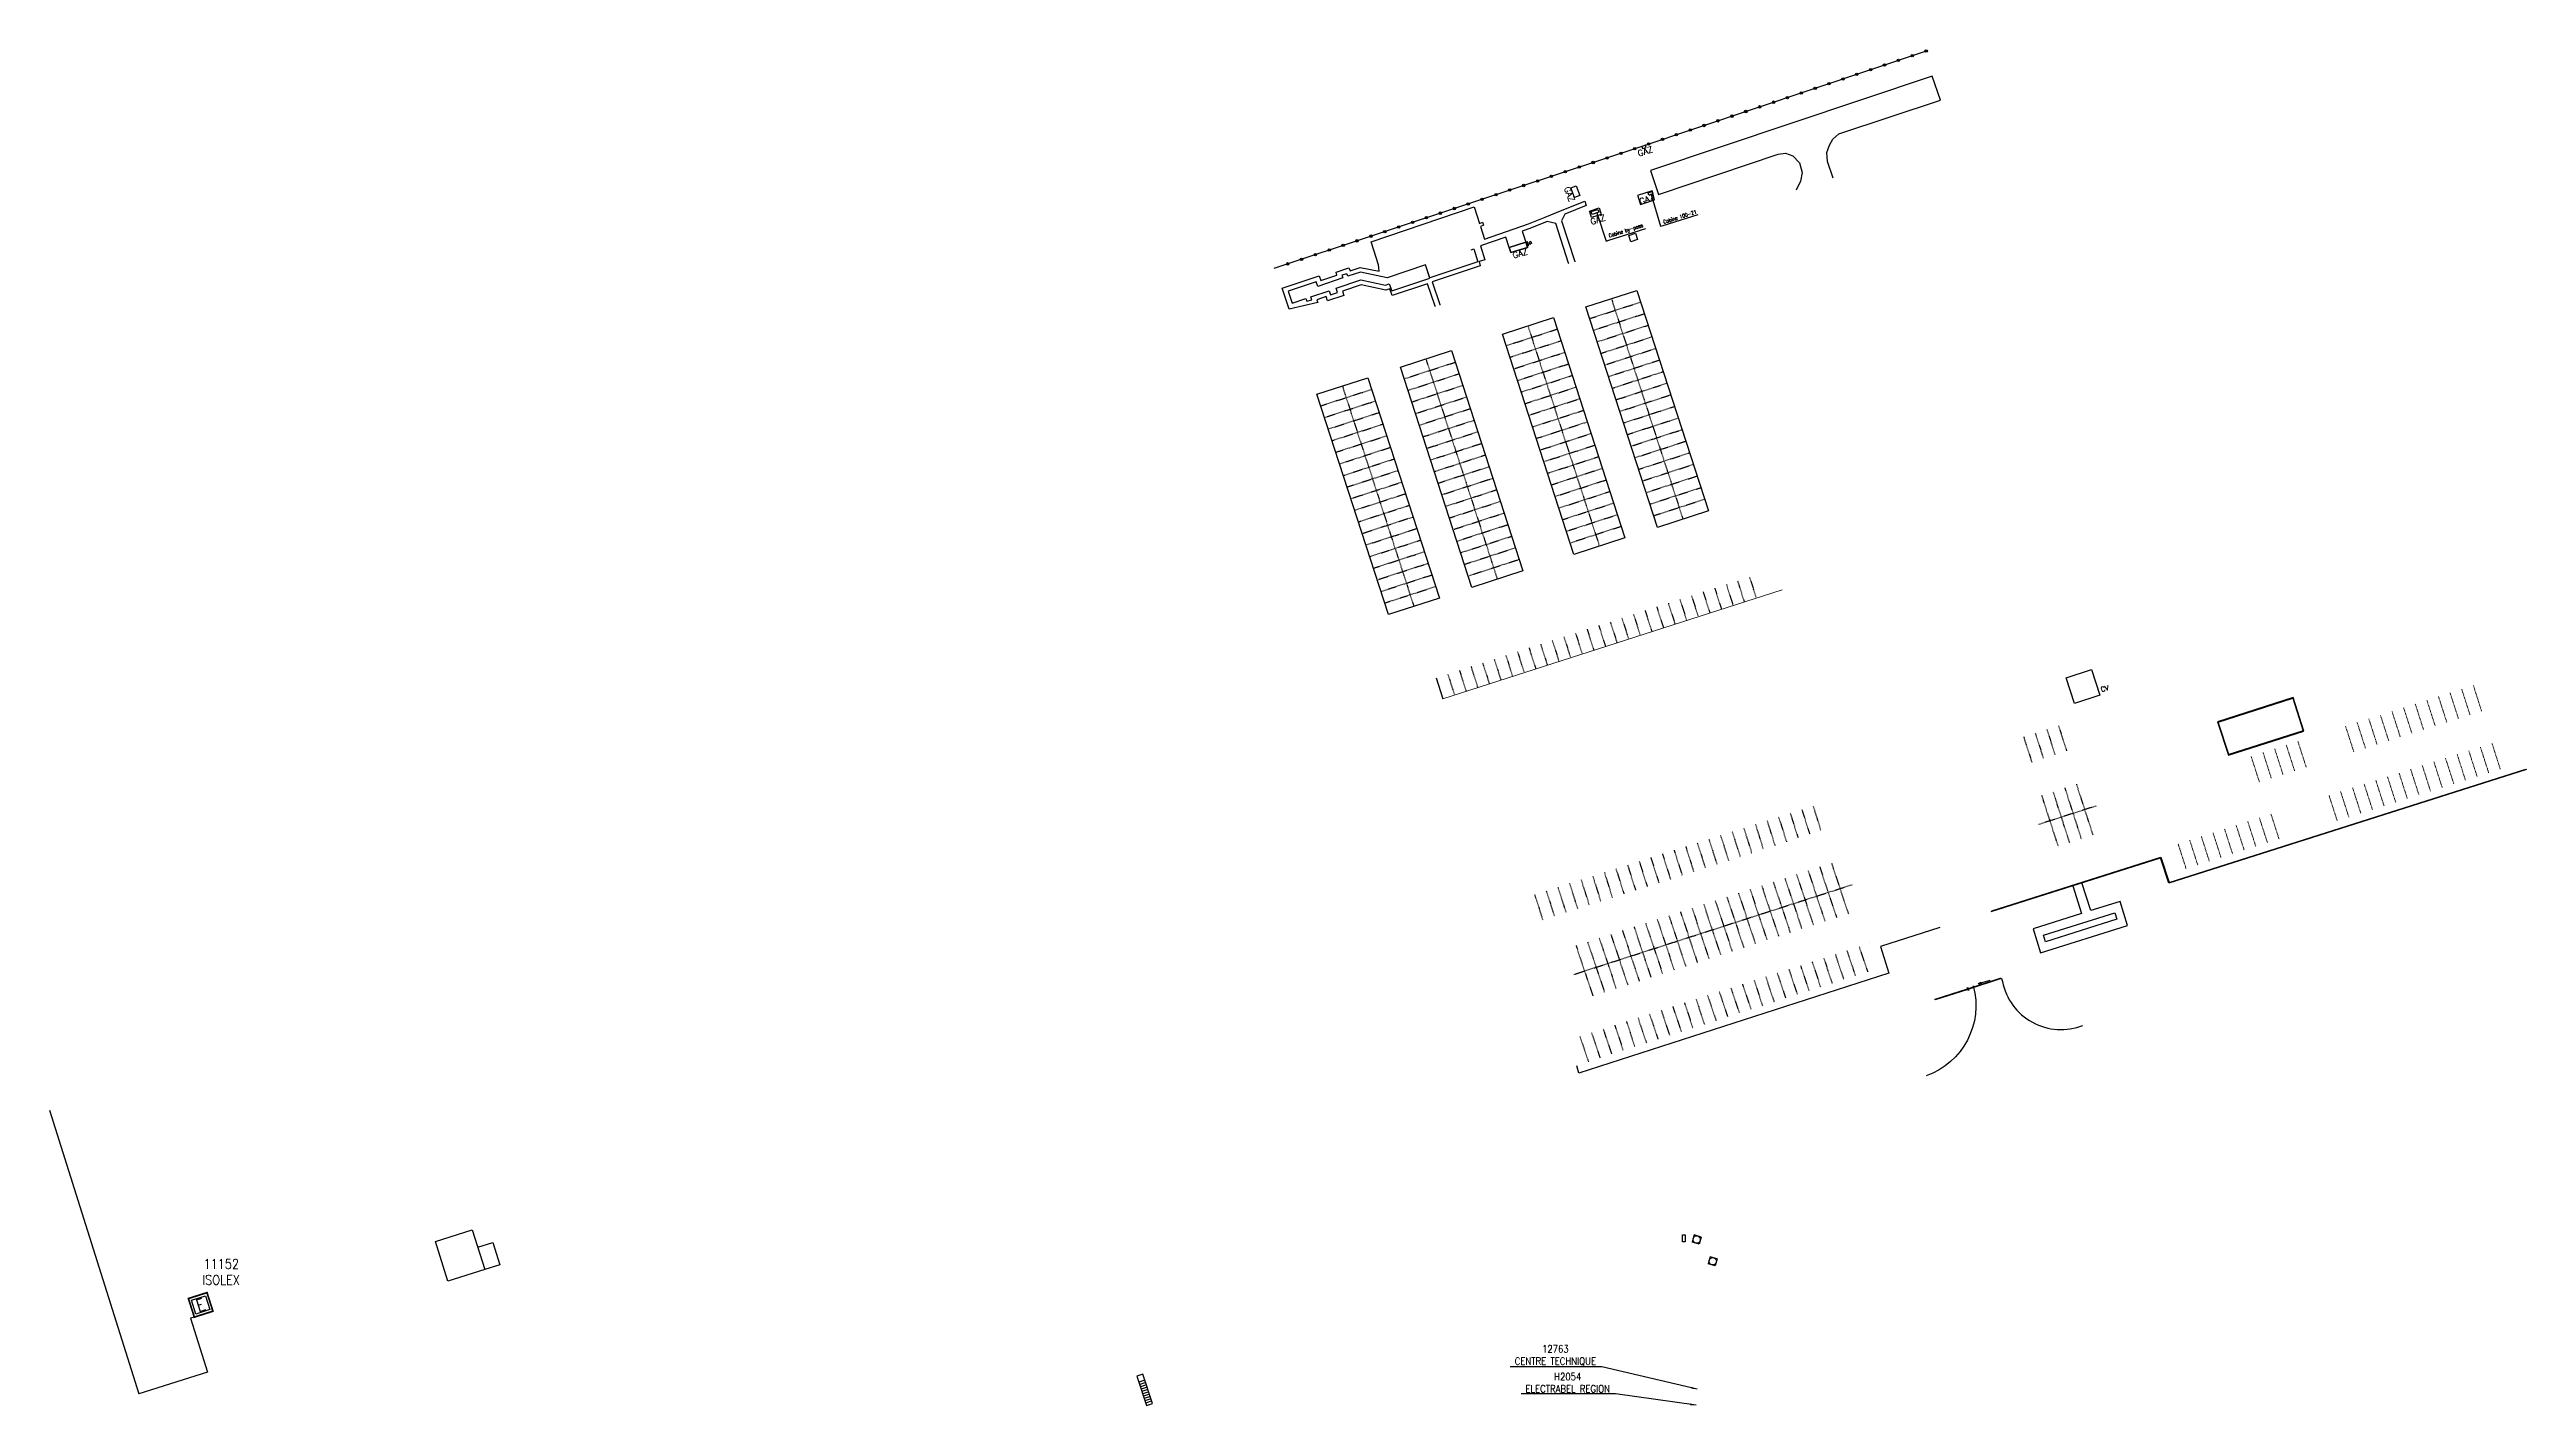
# Model space of a CAD drawing. Header units: millimetres. Extents: x 132073 to 133000, y 131000 to 131995.
# Drawn here: x 132095 to 132603, y 131267 to 131545 of the extents above; entities that cross this region are included whole.
import ezdxf
from ezdxf.enums import TextEntityAlignment as Align

# ---------------------------------------------------------------- set-up
doc = ezdxf.new("R2010")
doc.units = ezdxf.units.MM
doc.linetypes.add('VECTORWORKS_DASH_01', pattern=[0.211654, 0.105807, -0.105846])
doc.linetypes.add('VECTORWORKS_DASH_05', pattern=[0.105807, 0.035269, -0.070538])
doc.layers.get('0').update_dxf_attribs({"linetype": 'CONTINUOUS'})
for name, color, linetype in [('BB01', 7, 'CONTINUOUS'), ('BB03', 7, 'CONTINUOUS'), ('BR01', 7, 'CONTINUOUS'), ('BR06', 7, 'CONTINUOUS'), ('G_210', 7, 'CONTINUOUS'), ('M_200', 7, 'CONTINUOUS'), ('W0008', 7, 'CONTINUOUS'), ('W0322', 7, 'CONTINUOUS'), ('W0420', 7, 'CONTINUOUS'), ('W0431', 7, 'CONTINUOUS'), ('W0432', 7, 'CONTINUOUS'), ('W0433', 7, 'CONTINUOUS'), ('W0984', 7, 'CONTINUOUS')]:
    doc.layers.add(name, color=color, linetype=linetype)
doc.styles.add('M_ROMANS', font='ROMANS.shx', dxfattribs={"width": 0.75})
doc.styles.get("Standard").update_dxf_attribs({"font": 'romans.shx', "width": 0.85})
doc.dimstyles.get("Standard").update_dxf_attribs({"dimtxt": 1.5, "dimasz": 1.2, "dimexe": 0.625, "dimexo": 0.625, "dimgap": 0.25, "dimtad": 1, "dimdec": 1, "dimzin": 0, "dimdsep": 46, "dimtxsty": 'Standard', "dimcen": -0.5, "dimadec": 0, "dimazin": 0, "dimtfac": 1, "dimtdec": 1, "dimtmove": 0, "dimatfit": 3, "dimfxl": 0, "dimtolj": 1, "dimtzin": 0, "dimarcsym": 0})

# ---------------------------------------------------------------- blocks, each defined once
blk = doc.blocks.new('M_200_56')
at = {"color": 0, "linetype": 'Continuous', "const_width": 0.35, "flags": 128}
blk.add_lwpolyline([(2, 2), (2, -2), (-2, -2), (-2, 2)], close=True, dxfattribs=at)
at = {"color": 0, "linetype": 'Continuous'}
blk.add_lwpolyline([(-1.5, 1.5), (1.5, 1.5), (1.5, -1.5), (-1.5, -1.5)], close=True, dxfattribs=at)
at = {"color": 0, "linetype": 'Continuous', "width": 0.85}
blk.add_text('E', height=2.5, dxfattribs=at).set_placement((0, 0), align=Align.MIDDLE_CENTER)
for tag, p in [('NUM', (0, 15.06)), ('NOM', (0, 8.65))]:
    blk.add_attdef(tag, text='', height=4, dxfattribs=at).set_placement(p, align=Align.MIDDLE)
at = {"color": 0, "linetype": 'Continuous', "style": 'M_ROMANS', "width": 0.75, "flags": 3}
for tag, p in [('DEF_LEG', (-0.13, -4.99)), ('DEF_COUP', (-0.13, -7.49)), ('DEF_TYPE', (-0.13, -9.99))]:
    blk.add_attdef(tag, text='', height=1.2, dxfattribs=at).set_placement(p, align=Align.MIDDLE)
blk = doc.blocks.new('T420')
for p, q in [((0.75, 0.75), (-0.75, 0.75)), ((-0.75, 0.75), (-0.75, -0.75)), ((0.75, 0.75), (0.75, -0.75)), ((0.75, -0.75), (-0.75, -0.75))]:
    blk.add_line(p, q)
blk.add_ellipse((0, 0), major_axis=(-0.53, 0.53), ratio=1, start_param=3.926991, end_param=10.210176)
blk = doc.blocks.new('T3220')
at = {"color": 0, "linetype": 'Continuous'}
for radius in [0.25, 0.15]:
    blk.add_circle((0, 0), radius, dxfattribs=at)
blk = doc.blocks.new('T432')
at = {"flags": 128}
for points in [[(0.8, 0.8), (-0.8, 0.8)], [(-0.8, 0.8), (-0.8, 0)], [(0.8, 0.8), (-0.8, 0)], [(-0.8, 0), (0.8, 0)], [(-0.4, 2.1), (0.4, 2.1)], [(-0.4, 2.1), (-0.4, 1.3)], [(-0.4, 1.3), (0.4, 1.3)], [(0, 1.7), (0.4, 1.7)], [(0.4, 1.3), (0.4, 1.7)], [(0.8, 0), (0.8, 0.8)]]:
    blk.add_lwpolyline(points, dxfattribs=at)

msp = doc.modelspace()

# ---------------------------------------------------------------- linework, layer by layer
at = {"color": 252, "flags": 128}
msp.add_lwpolyline([(132397.87, 131505.2), (132397.91, 131505.08)], dxfattribs=at)
at = {"layer": 'BB01', "color": 252, "flags": 128}
for points in [[(132095.21, 131327.15), (132113.5, 131268.96)], [(132183, 131299.06), (132186.1, 131300.03), (132187.54, 131295.44), (132184.44, 131294.47)], [(132124.91, 131284.7), (132124.14, 131284.46), (132127.62, 131273.4), (132113.5, 131268.97)]]:
    msp.add_lwpolyline(points, dxfattribs=at)
msp.add_lwpolyline([(132176.91, 131292.1), (132174.36, 131300.21), (132181.89, 131302.58), (132184.44, 131294.47)], close=True, dxfattribs=at)
at = {"layer": 'BB03', "color": 252, "linetype": 'Continuous', "flags": 128}
msp.add_lwpolyline([(132321.34, 131267.03), (132319.41, 131273.02), (132318.17, 131272.63), (132320.12, 131266.59)], close=True, dxfattribs=at)
for points in [[(132319.81, 131271.79), (132318.58, 131271.36)], [(132319.98, 131271.32), (132318.75, 131270.89)], [(132320.12, 131270.84), (132318.89, 131270.4)], [(132320.28, 131270.37), (132319.06, 131269.93)], [(132320.42, 131269.88), (132319.2, 131269.45)], [(132320.59, 131269.41), (132319.36, 131268.98)], [(132320.73, 131268.93), (132319.5, 131268.5)], [(132320.9, 131268.46), (132319.67, 131268.03)], [(132321.04, 131267.98), (132319.81, 131267.55)], [(132321.2, 131267.51), (132319.98, 131267.08)]]:
    msp.add_lwpolyline(points, dxfattribs=at)
at = {"layer": 'BR01', "color": 252, "linetype": 'Continuous', "lineweight": 5}
msp.add_line((132380.91, 131411.5), (132450.45, 131433.86), dxfattribs=at)
at = {"layer": 'BR01', "color": 252, "linetype": 'VECTORWORKS_DASH_05', "lineweight": 5}
for p, q in [((132593.89, 131408.97), (132592.21, 131414.2)), ((132577.22, 131403.66), (132575.53, 131408.89)), ((132579.6, 131404.42), (132577.91, 131409.65)), ((132581.98, 131405.17), (132580.3, 131410.41)), ((132584.37, 131405.93), (132582.68, 131411.17)), ((132586.75, 131406.69), (132585.06, 131411.93)), ((132589.13, 131407.45), (132587.44, 131412.68)), ((132591.51, 131408.21), (132589.82, 131413.44)), ((132567.69, 131400.62), (132566, 131405.86)), ((132570.07, 131401.38), (132568.38, 131406.62)), ((132572.45, 131402.14), (132570.77, 131407.37)), ((132574.84, 131402.9), (132573.15, 131408.13)), ((132548.32, 131394.46), (132546.64, 131399.68)), ((132550.77, 131395.22), (132549.09, 131400.46)), ((132553.16, 131395.98), (132551.47, 131401.22)), ((132555.54, 131396.74), (132553.85, 131401.98)), ((132557.92, 131397.5), (132556.23, 131402.74)), ((132586.5, 131399.3), (132588.19, 131394.06)), ((132588.89, 131400.06), (132590.57, 131394.82)), ((132591.27, 131400.81), (132592.96, 131395.58)), ((132593.66, 131401.55), (132595.34, 131396.33)), ((132596.04, 131402.31), (132597.72, 131397.09)), ((132569.82, 131394), (132571.51, 131388.77)), ((132572.21, 131394.76), (132573.89, 131389.53)), ((132574.59, 131395.52), (132576.28, 131390.28)), ((132576.97, 131396.27), (132578.66, 131391.04)), ((132579.35, 131397.03), (132581.04, 131391.8)), ((132581.74, 131397.79), (132583.42, 131392.55)), ((132584.12, 131398.54), (132585.81, 131393.31)), ((132562.61, 131391.68), (132564.29, 131386.48)), ((132564.99, 131392.45), (132566.67, 131387.23)), ((132567.44, 131393.25), (132569.13, 131388.01)), ((132538.82, 131384.01), (132540.46, 131378.92)), ((132541.19, 131384.78), (132542.84, 131379.67)), ((132543.57, 131385.54), (132545.22, 131380.43)), ((132545.95, 131386.31), (132547.61, 131381.18)), ((132548.33, 131387.08), (132549.99, 131381.94)), ((132550.71, 131387.85), (132552.37, 131382.7)), ((132531.68, 131381.71), (132533.31, 131376.65)), ((132534.06, 131382.48), (132535.69, 131377.4)), ((132536.44, 131383.24), (132538.07, 131378.16))]:
    msp.add_line(p, q, dxfattribs=at)
at = {"layer": 'BR01', "color": 252, "elevation": -122.41, "flags": 128}
for points in [[(132410.23, 131491.82), (132420.7, 131495.22), (132435.36, 131450.04), (132424.89, 131446.64), (132410.23, 131491.82)], [(132393.11, 131486.27), (132403.57, 131489.66), (132418.24, 131444.48), (132407.77, 131441.09), (132393.11, 131486.27)], [(132372.19, 131479.48), (132382.65, 131482.87), (132397.31, 131437.69), (132386.85, 131434.3), (132372.19, 131479.48)], [(132355.06, 131473.92), (132365.53, 131477.31), (132380.19, 131432.13), (132369.73, 131428.74), (132355.06, 131473.92)]]:
    msp.add_lwpolyline(points, dxfattribs=at)
at = {"layer": 'BR01', "color": 252, "linetype": 'VECTORWORKS_DASH_01', "flags": 128}
for points, elevation in [([(132411, 131489.44), (132421.47, 131492.84)], -122.41), ([(132411.78, 131487.07), (132422.24, 131490.46)], -122.41), ([(132415.46, 131493.52), (132430.13, 131448.34)], -122.41), ([(132393.88, 131483.89), (132404.35, 131487.28)], -122.41), ([(132394.65, 131481.51), (132405.12, 131484.91)], -122.41), ([(132398.34, 131487.96), (132413.01, 131442.78)], -122.41), ([(132412.55, 131484.69), (132423.01, 131488.08)], -122.41), ([(132413.32, 131482.31), (132423.78, 131485.71)], -122.41), ([(132372.96, 131477.1), (132383.42, 131480.49)], -122.41), ([(132377.42, 131481.17), (132392.08, 131435.99)], -122.41), ([(132395.43, 131479.13), (132405.89, 131482.53)], -122.41), ([(132396.2, 131476.75), (132406.66, 131480.15)], -122.41), ([(132414.09, 131479.93), (132424.55, 131483.33)], -122.41), ([(132414.86, 131477.56), (132425.33, 131480.95)], -122.41), ([(132355.84, 131471.54), (132366.3, 131474.94)], -122.41), ([(132360.3, 131475.62), (132374.96, 131430.44)], -122.41), ([(132373.73, 131474.72), (132384.19, 131478.12)], -122.41), ([(132374.5, 131472.34), (132384.96, 131475.74)], -122.41), ([(132396.97, 131474.38), (132407.43, 131477.77)], -122.41), ([(132397.74, 131472), (132408.2, 131475.39)], -122.41), ([(132415.63, 131475.18), (132426.1, 131478.57)], -122.41), ([(132416.41, 131472.8), (132426.87, 131476.2)], -122.41), ([(132356.61, 131469.16), (132367.07, 131472.56)], -122.41), ([(132357.38, 131466.79), (132367.84, 131470.18)], -122.41), ([(132375.27, 131469.96), (132385.74, 131473.36)], -122.41), ([(132376.04, 131467.59), (132386.51, 131470.98)], -122.41), ([(132398.51, 131469.62), (132408.98, 131473.02)], -122.41), ([(132399.29, 131467.24), (132409.75, 131470.64)], -122.41), ([(132417.18, 131470.42), (132427.64, 131473.82)], -122.41), ([(132417.95, 131468.04), (132428.41, 131471.44)], -122.41), ([(132358.15, 131464.41), (132368.61, 131467.8)], -122.41), ([(132358.92, 131462.03), (132369.39, 131465.42)], -122.41), ([(132376.82, 131465.21), (132387.28, 131468.6)], -122.41), ([(132377.59, 131462.83), (132388.05, 131466.23)], -122.41), ([(132400.06, 131464.87), (132410.52, 131468.26)], -122.41), ([(132400.83, 131462.49), (132411.29, 131465.88)], -122.41), ([(132418.72, 131465.67), (132429.18, 131469.06)], -122.41), ([(132419.49, 131463.29), (132429.96, 131466.68)], -122.41), ([(132359.7, 131459.65), (132370.16, 131463.05)], -122.41), ([(132360.47, 131457.27), (132370.93, 131460.67)], -122.41), ([(132378.36, 131460.45), (132388.82, 131463.85)], -122.41), ([(132379.13, 131458.07), (132389.59, 131461.47)], -122.41), ([(132401.6, 131460.11), (132412.06, 131463.5)], -122.41), ([(132402.37, 131457.73), (132412.83, 131461.13)], -122.41), ([(132420.26, 131460.91), (132430.73, 131464.31)], -122.41), ([(132421.04, 131458.53), (132431.5, 131461.93)], -122.41), ([(132421.81, 131456.15), (132432.27, 131459.55)], -122.41), ([(132361.24, 131454.9), (132371.7, 131458.29)], -122.41), ([(132362.01, 131452.52), (132372.47, 131455.91)], -122.41), ([(132379.9, 131455.7), (132390.37, 131459.09)], -122.41), ([(132380.67, 131453.32), (132391.14, 131456.71)], -122.41), ([(132403.14, 131455.35), (132413.61, 131458.75)], -122.41), ([(132403.92, 131452.98), (132414.38, 131456.37)], -122.41), ([(132422.58, 131453.78), (132433.04, 131457.17)], -122.41), ([(132423.35, 131451.4), (132433.81, 131454.79)], -122.41), ([(132362.78, 131450.14), (132373.24, 131453.54)], -122.41), ([(132363.55, 131447.76), (132374.02, 131451.16)], -122.41), ([(132381.45, 131450.94), (132391.91, 131454.34)], -122.41), ([(132382.22, 131448.56), (132392.68, 131451.96)], -122.41), ([(132382.99, 131446.18), (132393.45, 131449.58)], -122.41), ([(132404.69, 131450.6), (132415.15, 131453.99)], -122.41), ([(132405.46, 131448.22), (132415.92, 131451.62)], -122.41), ([(132424.12, 131449.02), (132434.59, 131452.42)], -122.41), ([(132364.33, 131445.38), (132374.79, 131448.78)], -122.41), ([(132365.1, 131443.01), (132375.56, 131446.4)], -122.41), ([(132383.76, 131443.81), (132394.22, 131447.2)], -122.41), ([(132384.53, 131441.43), (132395, 131444.82)], -122.41), ([(132406.23, 131445.84), (132416.69, 131449.24)], -122.41), ([(132407, 131443.46), (132417.46, 131446.86)], -122.41), ([(132365.87, 131440.63), (132376.33, 131444.02)], -122.41), ([(132366.64, 131438.25), (132377.1, 131441.65)], -122.41), ([(132367.41, 131435.87), (132377.87, 131439.27)], -122.41), ([(132385.3, 131439.05), (132395.77, 131442.45)], -122.41), ([(132386.08, 131436.67), (132396.54, 131440.07)], -122.41), ([(132368.18, 131433.49), (132378.65, 131436.89)], -122.41), ([(132368.96, 131431.12), (132379.42, 131434.51)], -122.41), ([(132436.66, 131434.15), (132438.03, 131429.86)], 0.5), ([(132439.04, 131434.92), (132440.41, 131430.63)], 0.5), ([(132441.34, 131435.65), (132442.7, 131431.36)], 0.51), ([(132422.38, 131429.56), (132423.75, 131425.27)], 0.5), ([(132424.76, 131430.33), (132426.13, 131426.04)], 0.5), ([(132427.14, 131431.09), (132428.51, 131426.8)], 0.5), ([(132429.52, 131431.86), (132430.89, 131427.57)], 0.5), ([(132431.9, 131432.62), (132433.27, 131428.33)], 0.5), ([(132434.28, 131433.39), (132435.65, 131429.1)], 0.5), ([(132405.72, 131424.2), (132407.09, 131419.92)], 0.5), ([(132408.1, 131424.97), (132409.47, 131420.68)], 0.5), ([(132410.48, 131425.73), (132411.85, 131421.45)], 0.5), ([(132417.62, 131428.03), (132418.99, 131423.74)], 0.5), ([(132420, 131428.79), (132421.37, 131424.51)], 0.5), ([(132391.44, 131419.61), (132392.81, 131415.32)], 0.5), ([(132393.82, 131420.38), (132395.19, 131416.09)], 0.5), ([(132396.2, 131421.14), (132397.57, 131416.85)], 0.5), ([(132398.58, 131421.91), (132399.95, 131417.62)], 0.5), ([(132400.96, 131422.67), (132402.33, 131418.39)], 0.5), ([(132403.34, 131423.44), (132404.71, 131419.15)], 0.5), ([(132386.68, 131418.08), (132388.05, 131413.79)], 0.5), ([(132389.06, 131418.85), (132390.43, 131414.56)], 0.5), ([(132500, 131403.66), (132501.67, 131398.48)], 0.09), ([(132502.38, 131404.43), (132504.05, 131399.25)], 0.09), ([(132504.75, 131405.2), (132506.43, 131400)], 0.09), ([(132507.13, 131405.96), (132508.8, 131400.8)], 0.09), ([(132456.82, 131389.49), (132458.42, 131384.45)], 0.01), ([(132428.33, 131380.44), (132429.97, 131375.29)], -0.5), ([(132430.7, 131381.19), (132432.33, 131376.05)], -0.5), ([(132448.66, 131373.93), (132452.14, 131363.51)], 0.5), ([(132451.04, 131374.7), (132454.52, 131364.28)], 0.5), ([(132453.42, 131375.46), (132456.9, 131365.05)], 0.5), ([(132455.8, 131376.23), (132459.27, 131365.82)], 0.5), ([(132458.18, 131377), (132461.65, 131366.58)], 0.5), ([(132432.01, 131368.56), (132435.48, 131358.14)], 0.5), ([(132434.39, 131369.32), (132437.86, 131358.91)], 0.5), ([(132436.76, 131370.09), (132440.24, 131359.68)], 0.5), ([(132439.14, 131370.86), (132442.62, 131360.45)], 0.5), ([(132441.52, 131371.63), (132445, 131361.21)], 0.5), ([(132443.9, 131372.39), (132447.38, 131361.98)], 0.5), ([(132446.28, 131373.16), (132449.76, 131362.75)], 0.5), ([(132415.35, 131363.19), (132418.83, 131352.77)], 0.5), ([(132417.73, 131363.95), (132421.2, 131353.54)], 0.5), ([(132420.11, 131364.72), (132423.58, 131354.31)], 0.5), ([(132422.49, 131365.49), (132425.96, 131355.07)], 0.5), ([(132424.87, 131366.26), (132428.34, 131355.84)], 0.5), ([(132427.25, 131367.02), (132430.72, 131356.61)], 0.5), ([(132429.63, 131367.79), (132433.1, 131357.38)], 0.5), ([(132408.21, 131360.89), (132411.69, 131350.47)], 0.5), ([(132410.59, 131361.65), (132414.07, 131351.24)], 0.5), ([(132412.97, 131362.42), (132416.45, 131352.01)], 0.5), ([(132466.27, 131360.64), (132468, 131355.45)], -0.5)]:
    msp.add_lwpolyline(points, dxfattribs=dict(at, elevation=elevation))
for points in [[(132443.77, 131436.44), (132445.18, 131432.16)], [(132412.88, 131426.5), (132414.24, 131422.22)], [(132415.24, 131427.26), (132416.61, 131422.98)], [(132381.92, 131416.55), (132383.29, 131412.26)], [(132384.3, 131417.32), (132385.67, 131413.03)], [(132510.81, 131393.98), (132514.18, 131383.54)], [(132454.52, 131388.76), (132456.13, 131383.71)], [(132514.88, 131389.52), (132502.97, 131385.68)], [(132503.67, 131391.7), (132507.05, 131381.21)], [(132509.43, 131381.98), (132506.05, 131392.46)], [(132508.43, 131393.22), (132511.81, 131382.75)], [(132437.84, 131383.46), (132439.47, 131378.35)], [(132440.23, 131384.22), (132441.85, 131379.11)], [(132442.61, 131384.97), (132444.23, 131379.88)], [(132444.99, 131385.73), (132446.61, 131380.65)], [(132447.38, 131386.49), (132448.99, 131381.41)], [(132449.76, 131387.24), (132451.37, 131382.18)], [(132452.14, 131388), (132453.75, 131382.95)], [(132423.55, 131378.92), (132425.19, 131373.75)], [(132425.93, 131379.68), (132427.57, 131374.52)], [(132433.08, 131381.95), (132434.71, 131376.82)], [(132435.46, 131382.7), (132437.09, 131377.58)], [(132406.87, 131373.62), (132408.54, 131368.39)], [(132407.73, 131354.96), (132464.82, 131373.37)], [(132409.25, 131374.38), (132410.91, 131369.16)], [(132411.64, 131375.13), (132413.29, 131369.92)], [(132414.02, 131375.89), (132415.67, 131370.69)], [(132416.4, 131376.65), (132418.05, 131371.45)], [(132418.78, 131377.41), (132420.43, 131372.22)], [(132421.17, 131378.16), (132422.81, 131372.98)], [(132460.6, 131377.76), (132464.06, 131367.38)], [(132399.72, 131371.35), (132401.4, 131366.09)], [(132402.11, 131372.11), (132403.78, 131366.86)], [(132404.49, 131372.86), (132406.16, 131367.62)], [(132459, 131358.32), (132460.73, 131353.14)], [(132461.38, 131359.09), (132463.11, 131353.91)], [(132463.76, 131359.85), (132465.49, 131354.68)], [(132442.34, 131352.96), (132444.08, 131347.77)], [(132444.72, 131353.73), (132446.46, 131348.54)], [(132447.1, 131354.49), (132448.84, 131349.3)], [(132449.48, 131355.26), (132451.21, 131350.07)], [(132451.86, 131356.02), (132453.59, 131350.84)], [(132454.24, 131356.79), (132455.97, 131351.61)], [(132456.62, 131357.55), (132458.35, 131352.37)], [(132428.06, 131348.37), (132429.8, 131343.17)], [(132430.44, 131349.14), (132432.18, 131343.93)], [(132432.82, 131349.9), (132434.56, 131344.7)], [(132435.2, 131350.67), (132436.94, 131345.47)], [(132437.58, 131351.43), (132439.32, 131346.24)], [(132439.96, 131352.2), (132441.7, 131347)], [(132411.4, 131343.02), (132413.14, 131337.8)], [(132413.78, 131343.78), (132415.52, 131338.56)], [(132416.16, 131344.55), (132417.9, 131339.33)], [(132418.54, 131345.31), (132420.28, 131340.1)], [(132420.92, 131346.08), (132422.66, 131340.87)], [(132423.3, 131346.84), (132425.04, 131341.63)], [(132425.68, 131347.61), (132427.42, 131342.4)], [(132409.02, 131342.25), (132410.77, 131337.03)]]:
    msp.add_lwpolyline(points, dxfattribs=at)
at = {"layer": 'BR01', "color": 252, "flags": 128}
for points in [[(132379.54, 131415.79), (132380.91, 131411.5)], [(132539.75, 131406.76), (132541.99, 131399.93), (132557.46, 131404.86), (132555.27, 131411.73), (132539.75, 131406.76)], [(132539.88, 131406.7), (132555.2, 131411.61), (132557.33, 131404.92), (132542.05, 131400.06), (132539.88, 131406.7)], [(132603.09, 131396.96), (132529.75, 131373.68), (132528.07, 131378.87)], [(132528.14, 131379), (132529.81, 131373.81), (132602.97, 131397.03)], [(132493.36, 131367.85), (132528.07, 131378.87)], [(132493.45, 131367.98), (132528.14, 131379)], [(132510.08, 131373.15), (132511.86, 131367.46), (132501.92, 131364.3), (132503.46, 131359.39), (132521.31, 131364.99), (132519.77, 131369.93), (132513.74, 131368.05), (132511.95, 131373.75)], [(132482.81, 131364.58), (132470.65, 131360.69), (132472.36, 131355.24), (132408.8, 131334.75), (132408.35, 131336.26)], [(132504.06, 131363), (132518.71, 131367.63), (132519.13, 131366.29), (132504.47, 131361.68), (132504.06, 131363)], [(132488.5, 131352.04), (132495.16, 131354.19), (132495.21, 131354.04), (132488.54, 131351.9), (132488.5, 131352.04)], [(132493.03, 131353.76), (132490.69, 131353.01)], [(132490.69, 131353.01), (132491.24, 131353.36), (132491.35, 131353.04), (132490.69, 131353.01)], [(132495.19, 131354.2), (132495.33, 131354.24), (132495.38, 131354.1), (132495.24, 131354.05), (132495.19, 131354.2)], [(132481.84, 131349.89), (132488.5, 131352.04), (132488.54, 131351.9), (132481.88, 131349.75), (132481.84, 131349.89)], [(132488.44, 131352.23), (132488.58, 131352.27), (132488.63, 131352.13), (132488.48, 131352.09), (132488.44, 131352.23)], [(132488.56, 131351.85), (132488.7, 131351.89), (132488.75, 131351.75), (132488.61, 131351.71), (132488.56, 131351.85)]]:
    msp.add_lwpolyline(points, dxfattribs=at)
msp.add_lwpolyline([(132468.48, 131361.59), (132468.48, 131361.59)], close=True, dxfattribs=at)
for points in [[(132495.44, 131354.17), (132495.63, 131353.52, 0.466042), (132512.15, 131344.5)], [(132489.67, 131352.6, -0.392371), (132480.03, 131334.17)]]:
    msp.add_lwpolyline(points, format="xyb", dxfattribs=at)
at = {"layer": 'BR06', "color": 252, "linetype": 'Continuous', "lineweight": 25}
msp.add_lwpolyline([(132508.69, 131415.79), (132513.91, 131417.47), (132515.61, 131412.21), (132510.39, 131410.53)], close=True, dxfattribs=at)
at = {"layer": 'BR06', "color": 252, "flags": 128}
msp.add_lwpolyline([(132430.02, 131300.15), (132430.02, 131301.55), (132430.62, 131301.55), (132430.62, 131300.15)], close=True, dxfattribs=at)
at = {"layer": 'W0008', "color": 252}
for p, q in [((132411.4, 131510.16), (132411.02, 131511.31)), ((132413.39, 131510.8), (132411.4, 131510.16)), ((132413.02, 131511.97), (132413.39, 131510.8))]:
    msp.add_line(p, q, dxfattribs=at)
at = {"layer": 'W0008', "color": 252, "flags": 128}
for points in [[(132460.91, 131518.24), (132459.78, 131521.66), (132459.66, 131523.48), (132460.18, 131524.99), (132460.9, 131526.23), (132462.09, 131527.3), (132482.94, 131534.24), (132481.22, 131539.15), (132423.48, 131519.82), (132425.09, 131514.87), (132449.66, 131523.16), (132451.16, 131523.38), (132452.66, 131522.82), (132454.06, 131521.38), (132454.55, 131519.4), (132454.25, 131517.64), (132453.36, 131515.78)], [(132379.38, 131491.88), (132379.33, 131492.02), (132377.73, 131496.6), (132370.52, 131494.21), (132370.02, 131495.56), (132369.22, 131495.3), (132369.22, 131495.29), (132364.18, 131496.39), (132360.3, 131495.04), (132360.57, 131494.18), (132357.27, 131493.09), (132356.96, 131493.94), (132355.07, 131493.28), (132355.27, 131492.74), (132349.41, 131491.39), (132347.97, 131495.65), (132355.55, 131498.19), (132355.86, 131497.24), (132359.18, 131498.37), (132359.01, 131498.93), (132361.64, 131499.83), (132361.87, 131499.26), (132363.96, 131499.94), (132367.84, 131499.16), (132367.71, 131500.47), (132366.2, 131505.18), (132387.3, 131512.35), (132388.4, 131508.97), (132389.04, 131509.18), (132389.24, 131508.57), (132388.61, 131508.35), (132389.46, 131505.71), (132398.49, 131508.85), (132401.85, 131510.24), (132405.35, 131511.69), (132409.99, 131513.54), (132410.26, 131512.64), (132405.89, 131510.83), (132405.24, 131509.51), (132407.94, 131501.16), (132407.97, 131501.07)], [(132406.72, 131500.67), (132406.68, 131500.78), (132404.04, 131508.96), (132402.29, 131509.36), (132398.72, 131507.9), (132397.16, 131507.34), (132397.91, 131505.08), (132394.5, 131504), (132393.79, 131506.14), (132388.61, 131504.37), (132389.51, 131501.51), (132388.32, 131501.13), (132388.55, 131500.26), (132378.7, 131496.95), (132380.26, 131492.32), (132380.31, 131492.18)]]:
    msp.add_lwpolyline(points, dxfattribs=at)
for points in [[(132420.83, 131514.67), (132420.87, 131514.55), (132421.44, 131512.83), (132424.32, 131513.77), (132423.81, 131515.63), (132420.83, 131514.67)], [(132412.98, 131512.12), (132413.02, 131511.97), (132413.39, 131510.8), (132411.4, 131510.16), (132411.02, 131511.31), (132410.97, 131511.47)], [(132378.23, 131497.76), (132377.34, 131500.45), (132369.49, 131497.83), (132364.01, 131498.99), (132361.41, 131498.11), (132361.22, 131498.65), (132360.21, 131498.36), (132360.42, 131497.77), (132355.25, 131496.02), (132354.9, 131496.97), (132349.17, 131495.04), (132349.99, 131492.63), (132352.83, 131493.57), (132353.03, 131492.99), (132354.03, 131493.32), (132353.86, 131493.89), (132357.57, 131495.15), (132357.88, 131494.29), (132359.32, 131494.8), (132359.06, 131495.65), (132364.11, 131497.36), (132369.14, 131496.32), (132369.92, 131496.55), (132370.41, 131495.15)]]:
    msp.add_lwpolyline(points, close=True, dxfattribs=at)
at = {"layer": 'W0322', "color": 252, "flags": 128}
for points in [[(132480.26, 131544.38), (132479.99, 131544.29), (132421.26, 131524.61), (132386.96, 131513.25), (132346.23, 131499.71)], [(132479.99, 131544.29), (132421.26, 131524.61), (132386.96, 131513.25), (132346.23, 131499.71)], [(132386.71, 131503.55), (132387.26, 131503.72), (132388.08, 131501.1), (132378.22, 131497.78), (132377.34, 131500.45)]]:
    msp.add_lwpolyline(points, dxfattribs=at)
at = {"layer": 'W0431', "color": 252, "flags": 128}
msp.add_lwpolyline([(132420.43, 131506.95), (132420.83, 131505.65), (132419.47, 131505.19), (132419.04, 131506.45)], close=True, dxfattribs=at)
at = {"layer": 'W0433', "color": 252, "flags": 128}
msp.add_lwpolyline([(132421.83, 131524.29), (132422.6, 131524.55), (132422.45, 131525.01), (132421.67, 131524.75)], close=True, dxfattribs=at)
at = {"layer": 'W0433', "color": 252}
for points in [[(132407.9, 131514.24), (132407.13, 131516.23), (132408.21, 131516.65), (132408.98, 131514.66)], [(132423.85, 131515.47), (132423.98, 131515), (132423.15, 131514.73), (132423.02, 131515.2)], [(132412.69, 131511.83), (132412.88, 131511.26), (132411.52, 131510.81), (132411.33, 131511.38)], [(132397.91, 131505.08), (132394.5, 131504), (132394.84, 131502.96), (132398.26, 131504.03)], [(132394.5, 131504), (132397.91, 131505.08), (132398.26, 131504.03), (132394.84, 131502.96)]]:
    msp.add_lwpolyline(points, close=True, dxfattribs=at)

# ---------------------------------------------------------------- block references
at = {"layer": 'M_200', "color": 252}
ref = msp.add_blockref('M_200_56', (132126.2, 131287.22), dxfattribs=dict(at, rotation=17.67266758325031))
ref.add_attrib('NUM', '11152', dxfattribs={"layer": '0', "color": 0, "linetype": 'Continuous', "height": 2, "width": 0.85}).set_placement((132130.43, 131295.61), align=Align.MIDDLE)
ref.add_attrib('NOM', 'ISOLEX', dxfattribs={"layer": '0', "color": 0, "linetype": 'Continuous', "height": 2, "width": 0.85}).set_placement((132130.4, 131292.34), align=Align.MIDDLE)
at = {"layer": 'W0322', "color": 252}
for p, rotation in [((132468.62, 131540.48), 18.52274561689033), ((132471.46, 131541.43), 18.52274561689033), ((132474.31, 131542.38), 18.52274561689033), ((132477.15, 131543.34), 18.52274561689033), ((132480, 131544.29), 18.52274561530918), ((132454.39, 131535.71), 18.52274561689033), ((132457.24, 131536.67), 18.52274561689033), ((132460.08, 131537.62), 18.52274561689033), ((132462.93, 131538.57), 18.52274561689033), ((132465.77, 131539.53), 18.52274561689033), ((132440.17, 131530.95), 18.52274561689033), ((132443.02, 131531.9), 18.52274561689033), ((132445.86, 131532.85), 18.52274561689033), ((132448.71, 131533.81), 18.52274561689033), ((132451.55, 131534.76), 18.52274561689033), ((132423.1, 131525.23), 18.52274561689033), ((132425.95, 131526.18), 18.52274561689033), ((132428.79, 131527.14), 18.52274561689033), ((132431.64, 131528.09), 18.52274561689033), ((132434.48, 131529.04), 18.52274561689033), ((132437.33, 131530), 18.52274561689033), ((132408.87, 131520.51), 18.33339704071649), ((132411.72, 131521.45), 18.33339704071649), ((132414.56, 131522.39), 18.33339704071649), ((132417.41, 131523.34), 18.33339704071649), ((132420.26, 131524.28), 18.33339704071649), ((132394.63, 131515.79), 18.33339704071649), ((132397.48, 131516.73), 18.33339704071649), ((132400.32, 131517.67), 18.33339704071649), ((132403.17, 131518.62), 18.33339704071649), ((132406.02, 131519.56), 18.33339704071649), ((132377.54, 131510.12), 18.37740416064977), ((132380.39, 131511.06), 18.37740416064977), ((132383.24, 131512.01), 18.37740416064977), ((132386.09, 131512.96), 18.37740416064977), ((132388.93, 131513.9), 18.33339704071649), ((132391.78, 131514.84), 18.33339704071649), ((132363.31, 131505.39), 18.37740416064977), ((132366.16, 131506.34), 18.37740416064977), ((132369, 131507.28), 18.37740416064977), ((132371.85, 131508.23), 18.37740416064977), ((132374.7, 131509.17), 18.37740416064977), ((132349.07, 131500.66), 18.37740416064977), ((132351.92, 131501.61), 18.37740416064977), ((132354.77, 131502.55), 18.37740416064977), ((132357.62, 131503.5), 18.37740416064977), ((132360.46, 131504.44), 18.37740416064977)]:
    msp.add_blockref('T3220', p, dxfattribs=dict(at, rotation=rotation))
at = {"layer": 'W0420', "color": 252, "rotation": 343.9919316272161}
for p in [(132432.95, 131300.62), (132436.24, 131296.17)]:
    msp.add_blockref('T420', p, dxfattribs=at)
at = {"layer": 'W0432', "xscale": 0.5, "yscale": 0.5, "zscale": 0.5, "rotation": 288.4061443084348}
msp.add_blockref('T432', (132398.04, 131504.7), dxfattribs=at)

# ---------------------------------------------------------------- texts
at = {"layer": 'BR06', "color": 252, "linetype": 'Continuous', "lineweight": 25}
msp.add_text('CV', height=1, rotation=17.8645, dxfattribs=at).set_placement((132515.99, 131412.86))
at = {"layer": 'G_210', "color": 252, "linetype": 'Continuous', "char_height": 0.75, "attachment_point": 7, "rotation": 17.5737}
for s, insert in [('\\A1;Cabine 100-21', (132426.25, 131508.87)), ('\\A1;Cabine by-pass', (132415.12, 131505.82))]:
    msp.add_mtext(s, dxfattribs=dict(at, insert=insert))
at = {"layer": 'G_210', "color": 252, "linetype": 'Continuous', "insert": (132406.51, 131269.25), "char_height": 1.5, "attachment_point": 8}
msp.add_mtext('\\A1;H2054\\PELECTRABEL REGION', dxfattribs=at)
at = {"layer": 'M_200', "color": 252, "linetype": 'Continuous', "insert": (132403.98, 131274.79), "char_height": 1.5, "attachment_point": 8}
msp.add_mtext('\\A1;12763\\PCENTRE TECHNIQUE', dxfattribs=at)
at = {"layer": 'W0984', "color": 252}
for rotation, p in [(18.5227, (132422.41, 131523.74)), (291.1442, (132406.86, 131514.93)), (18.4704, (132412.7, 131509.73)), (18.0667, (132422.74, 131513.88)), (16.3605, (132396.75, 131502.8))]:
    msp.add_text('GAZ', height=1.25, rotation=rotation, dxfattribs=at).set_placement(p, align=Align.MIDDLE)

# ---------------------------------------------------------------- leaders
at = {"layer": 'G_210', "color": 252, "linetype": 'Continuous', "annotation_type": 0, "has_hookline": 1, "hookline_direction": 0, "horizontal_direction": (0.953329, 0.301933, 0)}
for points, text_width in [([(132412.48, 131511.13), (132414.39, 131505.32), (132414.96, 131505.5)], 7.65), ([(132423.6, 131514.88), (132425.52, 131508.37), (132426.09, 131508.55)], 7.26)]:
    msp.add_leader(points, dimstyle='Standard', override={"dimtxt": 0.75, "dimasz": 0.6}, dxfattribs=dict(at, text_width=text_width))
at = {"layer": 'G_210', "color": 252, "linetype": 'Continuous', "annotation_type": 0, "has_hookline": 1, "hookline_direction": 1, "text_width": 19.06}
msp.add_leader([(132432.87, 131266.66), (132416.29, 131269)], dimstyle='Standard', dxfattribs=at)
at = {"layer": 'M_200', "color": 252, "linetype": 'Continuous', "annotation_type": 0, "has_hookline": 1, "hookline_direction": 1, "text_width": 18.52}
msp.add_leader([(132433.06, 131269.94), (132413.49, 131274.54)], dimstyle='Standard', dxfattribs=at)

doc.saveas('drawing.dxf')
